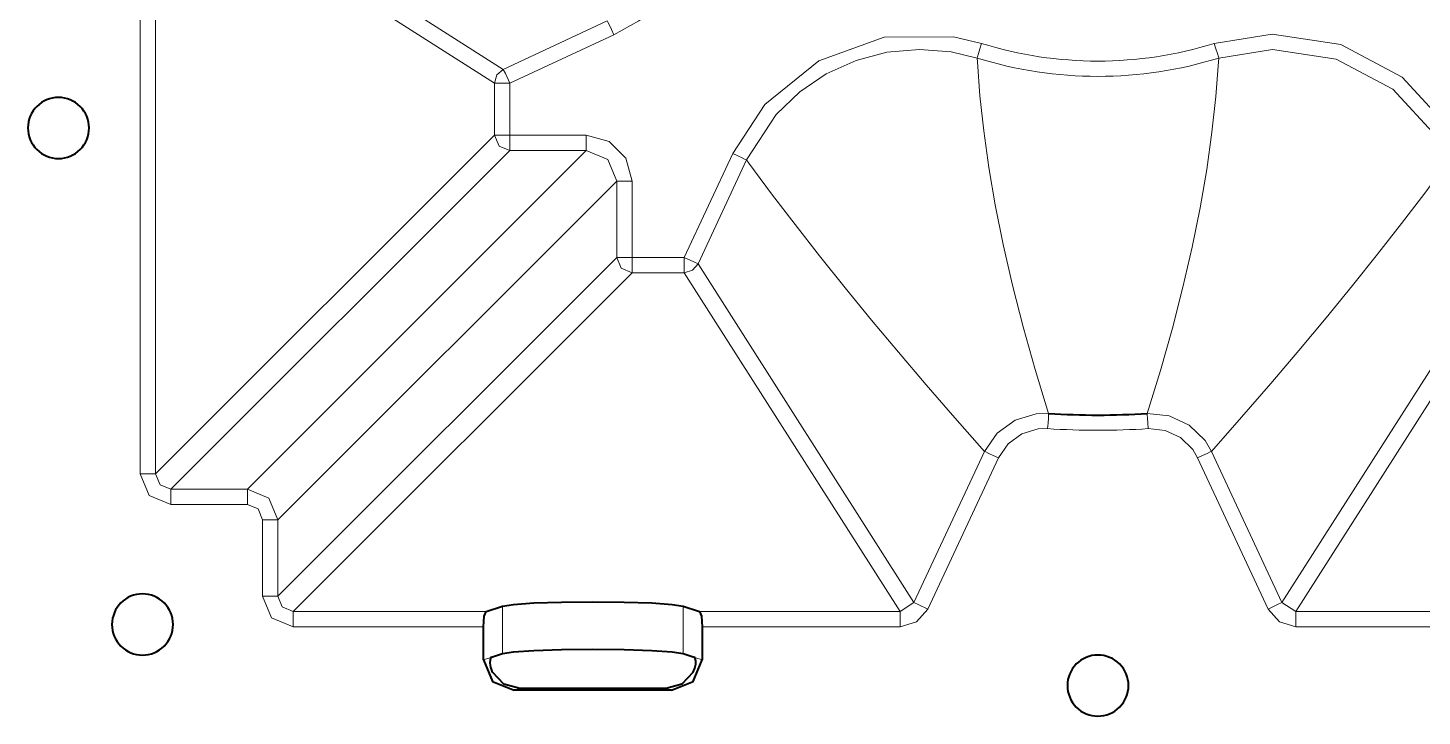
# Model space of a CAD drawing. Header units: millimetres. Extents: x 0 to 2941, y -405 to 1422.
# Drawn here: x 979.1 to 1070.3, y 1134.7 to 1179.7 of the extents above; entities that cross this region are included whole.
import ezdxf

# ---------------------------------------------------------------- set-up
doc = ezdxf.new("R2010")
doc.units = ezdxf.units.MM
doc.layers.add('FINE', color=9, linetype='Continuous')
doc.layers.add('OUTLINE', color=7, linetype='Continuous')

msp = doc.modelspace()

# ---------------------------------------------------------------- linework, layer by layer
at = {"layer": 'FINE', "lineweight": 9}
for p, q in [((986.422, 1190.249), (986.422, 1150.542)), ((987.42, 1190.249), (1009.592, 1176.124)), ((987.42, 1150.542), (987.42, 1190.249)), ((1010.168, 1177.029), (987.996, 1191.154)), ((1010.168, 1177.029), (1016.972, 1180.202)), ((1017.394, 1179.297), (1010.59, 1176.124)), ((1041.163, 1177.77), (1041.178, 1177.521)), ((1056.955, 1177.521), (1056.97, 1177.77)), ((1009.592, 1172.714), (1009.592, 1176.124)), ((1010.59, 1176.124), (1010.59, 1172.714)), ((1009.592, 1172.714), (987.42, 1150.542)), ((1010.59, 1172.714), (1015.595, 1172.714)), ((988.418, 1149.544), (1010.59, 1171.716)), ((1015.595, 1171.716), (993.423, 1149.544)), ((1015.595, 1171.716), (1010.59, 1171.716)), ((1022, 1164.714), (1025.173, 1171.518)), ((1026.078, 1171.096), (1022.905, 1164.292)), ((1026.235, 1170.881), (1026.078, 1171.096)), ((995.42, 1147.547), (1017.592, 1169.719)), ((1017.592, 1164.714), (1017.592, 1169.719)), ((1018.59, 1169.719), (1018.59, 1164.714)), ((1017.592, 1164.714), (995.42, 1142.542)), ((1018.59, 1164.714), (1022, 1164.714)), ((1037.03, 1142.12), (1022.905, 1164.292)), ((1075.228, 1164.292), (1061.103, 1142.12)), ((996.418, 1141.544), (1018.59, 1163.716)), ((1022, 1163.716), (1018.59, 1163.716)), ((1022, 1163.716), (1036.125, 1141.544)), ((1062.008, 1141.544), (1076.133, 1163.716)), ((1041.648, 1152.024), (1037.03, 1142.12)), ((1061.103, 1142.12), (1056.485, 1152.024)), ((1055.58, 1151.602), (1060.198, 1141.698)), ((993.423, 1149.544), (988.418, 1149.544)), ((988.418, 1148.546), (993.423, 1148.546)), ((995.42, 1142.542), (995.42, 1147.547)), ((1037.03, 1142.12), (1036.125, 1141.544)), ((1062.008, 1141.544), (1061.103, 1142.12)), ((1009.042, 1141.544), (996.418, 1141.544)), ((1010.117, 1141.895), (1010.117, 1138.789)), ((1021.935, 1138.789), (1021.935, 1141.895)), ((1036.125, 1141.544), (1023.01, 1141.544)), ((1075.123, 1141.544), (1062.008, 1141.544)), ((996.418, 1140.546), (1008.876, 1140.546)), ((1062.008, 1140.546), (1074.956, 1140.546)), ((1009.36, 1138.526), (1008.876, 1138.369)), ((1023.177, 1138.369), (1022.692, 1138.526)), ((1010.886, 1136.386), (1011.239, 1136.499)), ((1020.813, 1136.499), (1021.166, 1136.386))]:
    msp.add_line(p, q, dxfattribs=at)
for points in [[(1024.6, 1195.583), (1025.208, 1191.796), (1025.06, 1189.552), (1024.522, 1187.301), (1023.639, 1185.234), (1022.386, 1183.29), (1020.87, 1181.632), (1019.044, 1180.211), (1017.394, 1179.297)], [(1016.972, 1180.202), (1017.011, 1180.118), (1017.104, 1179.919), (1017.238, 1179.632), (1017.394, 1179.297)], [(1056.674, 1178.724), (1060.461, 1179.332), (1064.956, 1178.646), (1068.967, 1176.51), (1072.046, 1173.168), (1072.96, 1171.518)], [(1041.163, 1177.77), (1041.19, 1177.858), (1041.256, 1178.068), (1041.35, 1178.371), (1041.46, 1178.724)], [(1056.97, 1177.77), (1056.943, 1177.858), (1056.877, 1178.068), (1056.783, 1178.371), (1056.674, 1178.724)], [(1041.163, 1177.77), (1039.462, 1178.172), (1037.387, 1178.336), (1035.254, 1178.144), (1033.241, 1177.612), (1031.291, 1176.725), (1029.567, 1175.556), (1028.02, 1174.071), (1026.078, 1171.096)], [(1045.842, 1154.505), (1044.958, 1157.373), (1044.166, 1160.175), (1043.468, 1162.906), (1042.862, 1165.566), (1042.348, 1168.15), (1041.93, 1170.612), (1041.598, 1172.997), (1041.347, 1175.301), (1041.178, 1177.521)], [(1056.955, 1177.521), (1056.782, 1175.26), (1056.525, 1172.911), (1056.182, 1170.48), (1055.752, 1167.968), (1055.231, 1165.378), (1054.63, 1162.762), (1053.94, 1160.076), (1053.161, 1157.323), (1052.291, 1154.505)], [(1072.055, 1171.096), (1071.208, 1172.625), (1068.357, 1175.721), (1064.641, 1177.699), (1060.478, 1178.334), (1056.97, 1177.77)], [(1009.592, 1176.124), (1009.749, 1176.66), (1010.168, 1177.029)], [(1010.168, 1177.029), (1010.3, 1176.747), (1010.59, 1176.124)], [(1009.592, 1176.124), (1009.904, 1176.124), (1010.59, 1176.124)], [(1009.592, 1172.714), (1009.904, 1172.714), (1010.59, 1172.714)], [(1010.59, 1171.716), (1009.886, 1172.009), (1009.592, 1172.714)], [(1010.59, 1171.716), (1010.59, 1172.028), (1010.59, 1172.714)], [(1015.595, 1172.714), (1017.094, 1172.313), (1018.189, 1171.217), (1018.59, 1169.719)], [(1015.595, 1171.716), (1015.595, 1172.028), (1015.595, 1172.714)], [(1017.592, 1169.719), (1017.009, 1171.133), (1015.595, 1171.716)], [(1026.078, 1171.096), (1025.995, 1171.135), (1025.795, 1171.228), (1025.508, 1171.362), (1025.173, 1171.518)], [(1026.235, 1170.881), (1027.715, 1168.89), (1029.258, 1166.867), (1030.862, 1164.815), (1032.528, 1162.732), (1034.257, 1160.619), (1036.015, 1158.514), (1037.833, 1156.38), (1039.711, 1154.217), (1041.648, 1152.024)], [(1056.485, 1152.024), (1058.457, 1154.256), (1060.368, 1156.458), (1062.216, 1158.63), (1064.002, 1160.771), (1065.726, 1162.882), (1067.359, 1164.926), (1068.932, 1166.94), (1070.445, 1168.925), (1071.898, 1170.881)], [(1017.592, 1169.719), (1017.904, 1169.719), (1018.59, 1169.719)], [(1017.592, 1164.714), (1017.904, 1164.714), (1018.59, 1164.714)], [(1018.59, 1163.716), (1017.886, 1164.009), (1017.592, 1164.714)], [(1018.59, 1163.716), (1018.59, 1164.028), (1018.59, 1164.714)], [(1022.905, 1164.292), (1022.623, 1164.424), (1022, 1164.714)], [(1022, 1163.716), (1022, 1164.028), (1022, 1164.714)], [(1022.905, 1164.292), (1022.536, 1163.873), (1022, 1163.716)], [(1045.842, 1154.505), (1045.031, 1154.482), (1043.644, 1154.066), (1042.472, 1153.215), (1041.648, 1152.024)], [(1045.776, 1153.509), (1045.801, 1153.877), (1045.822, 1154.194), (1045.836, 1154.413), (1045.842, 1154.505)], [(1052.357, 1153.509), (1052.332, 1153.877), (1052.311, 1154.194), (1052.297, 1154.413), (1052.291, 1154.505)], [(1056.485, 1152.024), (1056.074, 1152.724), (1055.042, 1153.739), (1053.731, 1154.356), (1052.291, 1154.505)], [(1037.935, 1141.698), (1042.553, 1151.602), (1043.186, 1152.517), (1044.087, 1153.172), (1045.153, 1153.491), (1045.776, 1153.509)], [(1052.357, 1153.509), (1053.464, 1153.395), (1054.471, 1152.921), (1055.264, 1152.14), (1055.58, 1151.602)], [(1042.553, 1151.602), (1042.218, 1151.758), (1041.931, 1151.892), (1041.732, 1151.985), (1041.648, 1152.024)], [(1055.58, 1151.602), (1055.915, 1151.758), (1056.202, 1151.892), (1056.402, 1151.985), (1056.485, 1152.024)], [(987.42, 1150.542), (987.108, 1150.542), (986.422, 1150.542)], [(986.422, 1150.542), (987.006, 1149.13), (988.418, 1148.546)], [(988.418, 1149.544), (987.711, 1149.835), (987.42, 1150.542)], [(988.418, 1149.544), (988.418, 1149.232), (988.418, 1148.546)], [(993.423, 1149.544), (993.423, 1149.232), (993.423, 1148.546)], [(995.42, 1147.547), (994.834, 1148.958), (993.423, 1149.544)], [(993.423, 1148.546), (994.129, 1148.253), (994.422, 1147.547)], [(995.42, 1147.547), (995.108, 1147.547), (994.422, 1147.547)], [(994.422, 1147.547), (994.422, 1142.542), (995.006, 1141.13), (996.418, 1140.546)], [(995.42, 1142.542), (995.108, 1142.542), (994.422, 1142.542)], [(996.418, 1141.544), (995.711, 1141.835), (995.42, 1142.542)], [(1037.935, 1141.698), (1037.313, 1141.989), (1037.03, 1142.12)], [(1060.198, 1141.698), (1060.82, 1141.989), (1061.103, 1142.12)], [(996.418, 1141.544), (996.418, 1141.232), (996.418, 1140.546)], [(1023.177, 1140.546), (1036.125, 1140.546), (1037.198, 1140.858), (1037.935, 1141.698)], [(1036.125, 1140.546), (1036.125, 1141.232), (1036.125, 1141.544)], [(1060.198, 1141.698), (1060.935, 1140.858), (1062.008, 1140.546)], [(1062.008, 1140.546), (1062.008, 1141.232), (1062.008, 1141.544)]]:
    msp.add_lwpolyline(points, dxfattribs=at)
for points in [[(1025.173, 1171.518), (1027.27, 1174.73), (1030.801, 1177.594), (1035.08, 1179.127), (1039.623, 1179.157), (1041.46, 1178.724, 0.151862), (1056.674, 1178.724)], [(1041.163, 1177.77, 0.151877), (1056.97, 1177.77)], [(1045.776, 1153.509, 0.033061), (1052.357, 1153.509)]]:
    msp.add_lwpolyline(points, format="xyb", dxfattribs=at)
at = {"layer": 'OUTLINE', "lineweight": 40}
for p, q in [((1009.042, 1141.544), (1010.117, 1141.895)), ((1021.935, 1141.895), (1023.01, 1141.544)), ((1008.876, 1138.369), (1008.876, 1140.546)), ((1023.177, 1140.546), (1023.177, 1138.369)), ((1009.395, 1138.556), (1009.36, 1138.526)), ((1021.935, 1138.789), (1022.658, 1138.556)), ((1022.692, 1138.526), (1022.658, 1138.556)), ((1020.813, 1136.499), (1011.239, 1136.499)), ((1021.166, 1136.386), (1010.886, 1136.386))]:
    msp.add_line(p, q, dxfattribs=at)
for points in [[(983.067, 1173.19, 0.414226), (981.067, 1175.19, 0.414176), (979.067, 1173.19, 0.414226), (981.067, 1171.19, 0.414226)], [(988.567, 1140.69, 0.414226), (986.567, 1142.69, 0.414188), (984.567, 1140.69, 0.414214), (986.567, 1138.69, 0.414226)], [(1047.066, 1136.69, 0.414226), (1049.067, 1134.69, 0.414226), (1051.067, 1136.69, 0.414226), (1049.067, 1138.69, 0.414176)]]:
    msp.add_lwpolyline(points, format="xyb", close=True, dxfattribs=at)
msp.add_lwpolyline([(1045.842, 1154.505, 0.033054), (1052.291, 1154.505)], format="xyb", dxfattribs=at)
for points in [[(1010.117, 1141.895), (1010.83, 1142.008), (1012.169, 1142.1), (1013.974, 1142.16), (1016.026, 1142.181), (1018.078, 1142.16), (1019.883, 1142.1), (1021.222, 1142.008), (1021.935, 1141.895)], [(1008.876, 1140.546), (1008.924, 1141.232), (1009.042, 1141.544)], [(1023.01, 1141.544), (1023.129, 1141.232), (1023.177, 1140.546)], [(1008.876, 1138.369), (1009.463, 1136.966), (1010.886, 1136.386)], [(1009.36, 1138.526), (1009.311, 1138.391), (1009.292, 1138.164), (1009.33, 1137.892), (1009.423, 1137.63), (1009.459, 1137.558)], [(1009.395, 1138.556), (1010.117, 1138.789), (1010.83, 1138.9), (1012.169, 1138.991), (1013.974, 1139.05), (1016.026, 1139.071), (1018.078, 1139.05), (1019.883, 1138.991), (1021.222, 1138.9), (1021.935, 1138.789)], [(1021.166, 1136.386), (1022.589, 1136.966), (1023.177, 1138.369)], [(1022.593, 1137.558), (1022.704, 1137.827), (1022.756, 1138.092), (1022.755, 1138.306), (1022.72, 1138.468), (1022.692, 1138.526)], [(1011.239, 1136.499), (1010.198, 1136.784), (1009.459, 1137.558)], [(1022.593, 1137.558), (1021.854, 1136.784), (1020.813, 1136.499)]]:
    msp.add_lwpolyline(points, dxfattribs=at)

doc.saveas('drawing.dxf')
